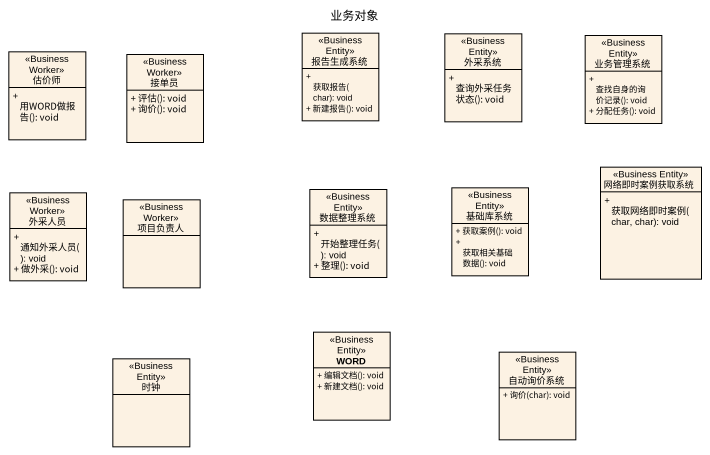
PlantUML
@startuml
title 业务对象
hide circle
hide empty members
skinparam classAttributeIconSize 0
class 估价师 <<Business Worker>> {
  + 用WORD做报告(): void
}
class 接单员 <<Business Worker>> {
  + 评估(): void
  + 询价(): void
}
class 报告生成系统 <<Business Entity>> {
  + 获取报告(char): void
  + 新建报告(): void
}
class 外采系统 <<Business Entity>> {
  + 查询外采任务状态(): void
}
class 业务管理系统 <<Business Entity>> {
  + 查找自身的询价记录(): void
  + 分配任务(): void
}
class 网络即时案例获取系统 <<Business Entity>> {
  + 获取网络即时案例(char, char): void
}
class 外采人员 <<Business Worker>> {
  + 通知外采人员(): void
  + 做外采(): void
}
class 项目负责人 <<Business Worker>>
class 数据整理系统 <<Business Entity>> {
  + 开始整理任务(): void
  + 整理(): void
}
class 基础库系统 <<Business Entity>> {
  + 获取案例(): void
  + 获取相关基础数据(): void
}
class WORD <<Business Entity>> {
  + 编辑文档(): void
  + 新建文档(): void
}
class 时钟 <<Business Entity>>
class 自动询价系统 <<Business Entity>> {
  + 询价(char): void
}
@enduml
